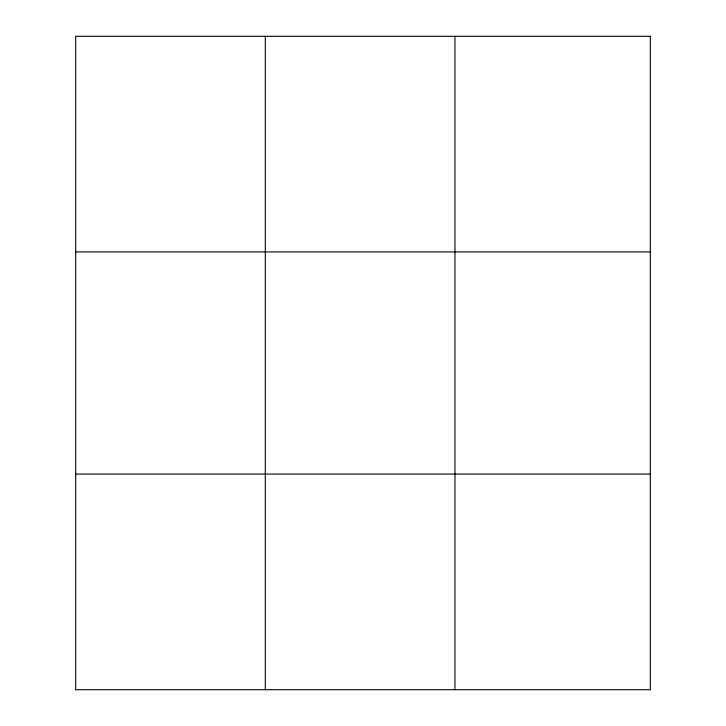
<?xml version="1.0" encoding="UTF-8"?>
<svg xmlns="http://www.w3.org/2000/svg" width="726" height="726" viewBox="0 0 726 726"><rect width="100%" height="100%" fill="white"/><g stroke="black" fill="none" stroke-linecap="round" stroke-linejoin="round"><path stroke-width="1.09" d="M265.308 36.3L265.308 689.7M454.948 36.3L454.948 689.7M75.676 251.922L650.324 251.922M75.676 474.078L650.324 474.078M650.324 36.3L650.324 689.7L75.676 689.7L75.676 36.3L650.324 36.3"/></g></svg>
